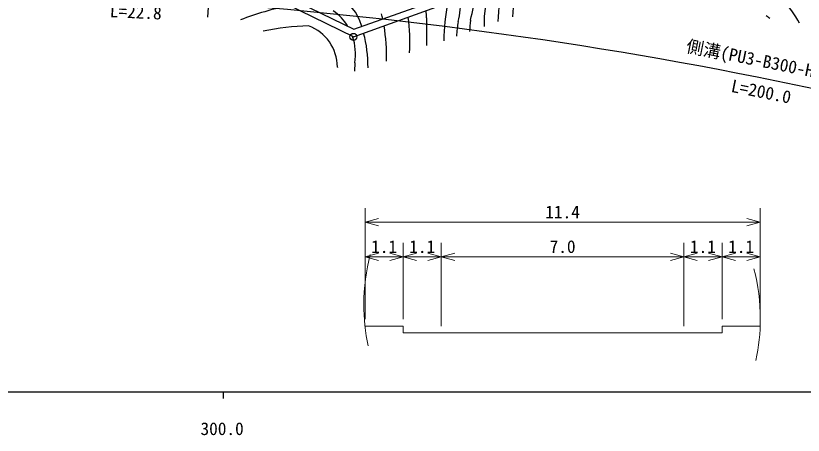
# Model space of a CAD drawing. Units: millimetres, scale not verified, with parts at other scales. Extents: x 40000 to 680000, y 20000 to 380000.
# Drawn here: x 338074 to 451680, y 198715 to 259293 of the extents above; entities that cross this region are included whole.
import ezdxf
from ezdxf.enums import TextEntityAlignment as Align

# ---------------------------------------------------------------- set-up
doc = ezdxf.new("R2010")
doc.units = ezdxf.units.MM
doc.header["$LTSCALE"] = 1000
for name, color, linetype, lineweight in [('M-BGD', 7, 'Continuous', 25), ('M-STR-HTXT', 7, 'Continuous', 13), ('M-TTL-BAND', 7, 'Continuous', 25)]:
    doc.layers.add(name, color=color, linetype=linetype, lineweight=lineweight)
doc.styles.add('@ＭＳ ゴシック', font='')
doc.styles.add('ＭＳ ゴシック', font='')
doc.styles.get('@ＭＳ ゴシック').set_extended_font_data('@MS Gothic')
doc.styles.get('ＭＳ ゴシック').set_extended_font_data('MS Gothic')

msp = doc.modelspace()

# ---------------------------------------------------------------- linework, layer by layer
at = {"layer": 'M-BGD'}
for p, q in [((369732, 314957), (365735, 259093)), ((373128, 264066), (386844, 257330)), ((386844, 257330), (406119, 264301)), ((386785, 256245), (372588, 263217)), ((406160, 263253), (405633, 259193)), ((405633, 259193), (405643, 257761)), ((397310, 259001), (397324, 254976)), ((386969, 252512), (386966, 251298)), ((384475, 251886), (384478, 251808))]:
    msp.add_line(p, q, dxfattribs=at)
msp.add_lwpolyline([(386785, 256245), (406434, 263352), (426463, 269370)], dxfattribs=at)
msp.add_lwpolyline([(386785, 256245), (406434, 263352), (426463, 269370)], dxfattribs=at)
msp.add_circle((386785, 256245), 500, dxfattribs=at)
for centre, radius, start, end in [((442440, 257455), 34814, 169.34828, 178.32365), ((444990, 257368), 35282, 168.24159, 177.14489), ((381528, 256162), 6635, 15.18868, 111.00577), ((387836, 263301), 16494, 343.57955, 357.51219), ((391021, 261194), 11233, 345.8237, 3.26343), ((440282, 252769), 12144, 26.56279, 46.65767), ((320264, -376526), 639243, 69.53793, 85.90808), ((386346, 217690), 43962, 101.50806, 111.14976), ((436432, 254674), 36631, 169.79632, 178.42196), ((379564, 253834), 7522, 31.39017, 55.01055), ((364823, 253391), 26755, 11.75012, 13.34461), ((372293, 255704), 22650, 355.4792, 8.63015), ((388826, 259297), 8489, 358.00206, 5.03418), ((440392, 250724), 10422, 51.60914, 55.2963), ((369829, 251924), 19063, 17.76877, 18.27077), ((417677, 255377), 16060, 168.99296, 176.57887), ((442056, 255327), 38542, 175.07026, 177.48918), ((381450, 218877), 38964, 91.65798, 101.37133), ((378155, 251887), 6320, 359.98203, 69.93982), ((369829, 251924), 19063, 359.5833, 14.75679), ((364823, 253391), 26755, 358.60815, 9.58045), ((379564, 253834), 7522, 349.87763, 19.15133)]:
    msp.add_arc(centre, radius, start, end, dxfattribs=at)
at = {"layer": 'M-STR-HTXT'}
for p, q in [((388463, 215488), (388463, 231488)), ((445463, 215488), (445463, 231488)), ((390395, 230005), (388463, 229488)), ((388463, 229488), (445463, 229488)), ((388463, 229488), (390395, 228970)), ((445463, 229488), (443532, 230005)), ((443532, 228970), (445463, 229488)), ((393963, 215488), (393963, 226488)), ((399463, 214488), (399463, 226488)), ((434463, 214488), (434463, 226488)), ((439963, 215488), (439963, 226488)), ((390395, 225005), (388463, 224488)), ((393963, 224488), (392032, 225005)), ((395895, 225005), (393963, 224488)), ((399463, 224488), (397532, 225005)), ((401395, 225005), (399463, 224488)), ((434463, 224488), (432532, 225005)), ((436395, 225005), (434463, 224488)), ((439963, 224488), (438032, 225005)), ((441895, 225005), (439963, 224488)), ((445463, 224488), (443532, 225005)), ((388463, 224488), (393963, 224488)), ((388463, 224488), (390395, 223970)), ((392032, 223970), (393963, 224488)), ((393963, 224488), (399463, 224488)), ((393963, 224488), (395895, 223970)), ((397532, 223970), (399463, 224488)), ((399463, 224488), (434463, 224488)), ((399463, 224488), (401395, 223970)), ((432532, 223970), (434463, 224488)), ((434463, 224488), (439963, 224488)), ((434463, 224488), (436395, 223970)), ((438032, 223970), (439963, 224488)), ((439963, 224488), (445463, 224488)), ((439963, 224488), (441895, 223970)), ((443532, 223970), (445463, 224488)), ((388463, 214488), (393963, 214488)), ((393963, 214488), (393963, 213488)), ((439963, 213488), (439963, 214488)), ((439963, 214488), (445463, 214488)), ((393963, 213488), (399463, 213488)), ((399463, 213488), (434463, 213488)), ((434463, 213488), (439963, 213488))]:
    msp.add_line(p, q, dxfattribs=at)
for centre, start, end in [((417295, 217608), 165.56635, 180), ((416482, 215522), 0, 14.43365), ((417295, 217608), 180, 191.94054), ((416482, 215522), 348.05946, 0)]:
    msp.add_arc(centre, 29000, start, end, dxfattribs=at)
at = {"layer": 'M-TTL-BAND'}
for p, q in [((40000, 205000), (579000, 205000)), ((368000, 205000), (368000, 204000))]:
    msp.add_line(p, q, dxfattribs=at)

# ---------------------------------------------------------------- texts
at = {"layer": 'M-BGD', "style": '@ＭＳ ゴシック'}
for s, rotation, p in [('L=22.8', 357.309, (355435, 260748)), ('L=200.0', 348.657, (445798, 249250))]:
    msp.add_text(s, height=1833, rotation=rotation, dxfattribs=at).set_placement(p, align=Align.TOP_CENTER)
at = {"layer": 'M-BGD', "style": 'ＭＳ ゴシック'}
msp.add_text('側溝(PU3-B300-H300)', height=1833, rotation=348.657, dxfattribs=at).set_placement((446191, 251211), align=Align.BOTTOM_CENTER)
at = {"layer": 'M-STR-HTXT', "style": 'ＭＳ ゴシック'}
for s, p in [('11.4', (416963, 229488)), ('1.1', (391213, 224488)), ('1.1', (396713, 224488)), ('7.0', (416963, 224488)), ('1.1', (437213, 224488)), ('1.1', (442713, 224488))]:
    msp.add_text(s, height=1833, dxfattribs=at).set_placement(p, align=Align.BOTTOM_CENTER)
at = {"layer": 'M-TTL-BAND', "style": 'ＭＳ ゴシック'}
msp.add_text('300.0', height=1833, dxfattribs=at).set_placement((367844, 198195), align=Align.BOTTOM_CENTER)

doc.saveas('drawing.dxf')
